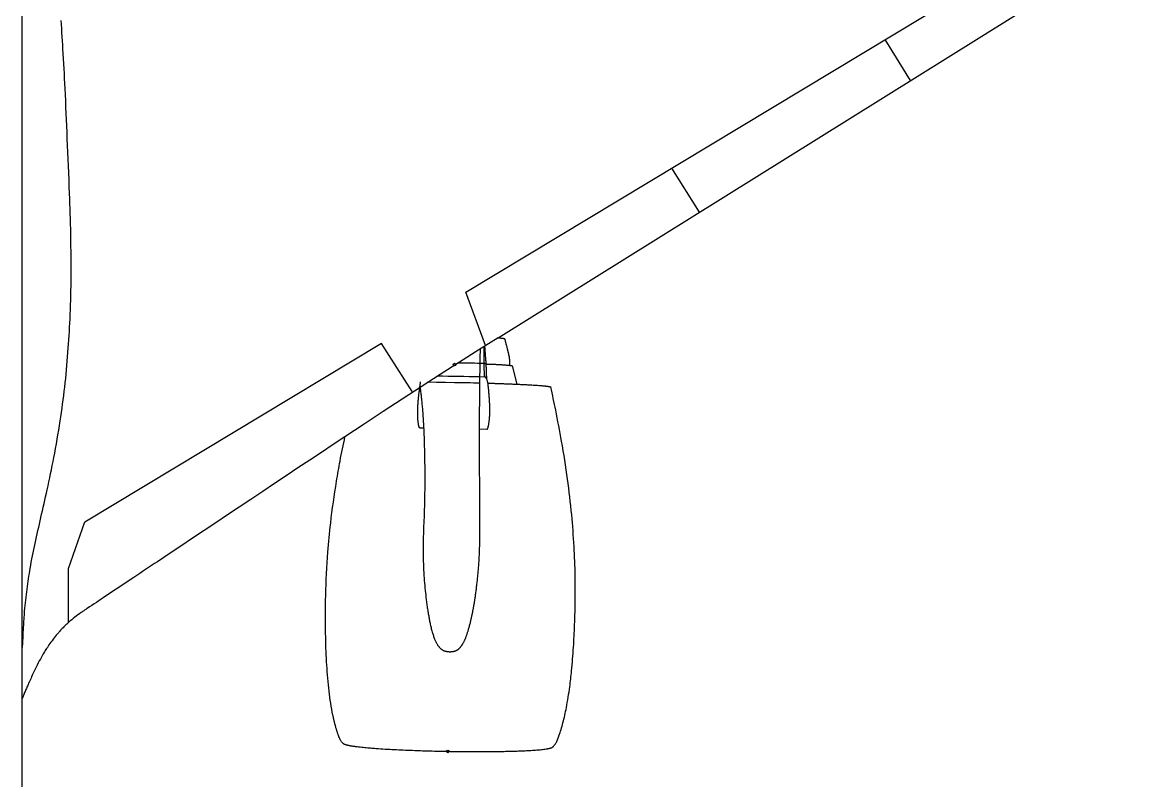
# Model space of a CAD drawing. Extents: x 73554 to 206494, y -55407 to 34157.
# Drawn here: x 177314 to 194182, y -34797 to -23341 of the extents above; entities that cross this region are included whole.
import ezdxf

# ---------------------------------------------------------------- set-up
doc = ezdxf.new("R2010")
doc.units = 0
doc.header["$MEASUREMENT"] = 0
doc.linetypes.add('SOLID', pattern=[0])
doc.layers.add('LAYER_0$C$L0', color=7, linetype='SOLID')

msp = doc.modelspace()

# ---------------------------------------------------------------- linework, layer by layer
at = {"layer": 'LAYER_0$C$L0'}
for p, q in [((177314, -45907), (177314, -12894)), ((184502, -28106), (203110, -16499)), ((184015, -27419), (193288, -21831)), ((190736, -24218), (190351, -23601)), ((187544, -26208), (187129, -25542)), ((184315, -28222), (184015, -27419)), ((178259, -30887), (182739, -28188)), ((183203, -28918), (182742, -28193)), ((184716, -28531), (184785, -28807)), ((184229, -28692), (184298, -28694)), ((183378, -29470), (183323, -29471)), ((184223, -29484), (184334, -29488)), ((178014, -31592), (178259, -30887)), ((178014, -32405), (178014, -31592))]:
    msp.add_line(p, q, dxfattribs=at)
for points in [[(177314, -32810), (177317, -32769), (177320, -32727), (177322, -32685), (177325, -32644), (177327, -32602), (177329, -32560), (177332, -32519), (177334, -32477), (177335, -32447), (177337, -32416), (177339, -32386), (177341, -32356), (177343, -32325), (177345, -32295), (177347, -32264), (177349, -32234), (177353, -32192), (177357, -32151), (177361, -32109), (177366, -32068), (177371, -32026), (177376, -31985), (177381, -31943), (177387, -31902), (177392, -31863), (177397, -31824), (177403, -31785), (177408, -31746), (177414, -31707), (177420, -31668), (177427, -31629), (177433, -31590), (177441, -31543), (177450, -31496), (177459, -31448), (177468, -31401), (177477, -31354), (177487, -31307), (177497, -31260), (177507, -31213), (177518, -31164), (177528, -31115), (177539, -31066), (177550, -31018), (177561, -30969), (177572, -30921), (177583, -30872), (177594, -30823), (177606, -30771), (177618, -30718), (177630, -30665), (177642, -30612), (177654, -30560), (177666, -30507), (177678, -30454), (177689, -30401), (177702, -30341), (177716, -30280), (177729, -30220), (177741, -30159), (177754, -30099), (177766, -30038), (177778, -29977), (177790, -29916), (177803, -29847), (177816, -29778), (177829, -29709), (177841, -29640), (177853, -29571), (177865, -29502), (177876, -29432), (177887, -29363), (177896, -29299), (177906, -29235), (177915, -29171), (177923, -29107), (177932, -29043), (177940, -28979), (177947, -28915), (177955, -28851), (177962, -28785), (177969, -28720), (177976, -28654), (177982, -28589), (177988, -28523), (177994, -28458), (177999, -28392), (178004, -28326), (178009, -28263), (178013, -28200), (178018, -28137), (178022, -28074), (178025, -28011), (178029, -27948), (178032, -27885), (178035, -27822), (178038, -27751), (178040, -27680), (178043, -27608), (178045, -27537), (178047, -27466), (178048, -27395), (178050, -27323), (178050, -27252), (178051, -27163), (178052, -27074), (178052, -26985), (178051, -26896), (178051, -26807), (178049, -26718), (178048, -26629), (178046, -26540), (178045, -26463), (178043, -26386), (178040, -26309), (178038, -26233), (178036, -26156), (178033, -26079), (178030, -26002), (178028, -25925), (178024, -25821), (178020, -25718), (178015, -25614), (178011, -25510), (178007, -25406), (178002, -25303), (177998, -25199), (177994, -25095), (177990, -25001), (177986, -24906), (177982, -24811), (177978, -24717), (177973, -24622), (177969, -24528), (177965, -24433), (177960, -24339), (177956, -24264), (177953, -24190), (177949, -24115), (177945, -24041), (177941, -23966), (177936, -23892), (177932, -23817), (177928, -23743), (177924, -23681), (177921, -23620), (177917, -23558), (177913, -23496), (177910, -23435), (177906, -23373), (177902, -23311)], [(177334, -32477), (177335, -32447), (177337, -32416), (177339, -32386), (177341, -32356), (177343, -32325), (177345, -32295), (177347, -32264), (177349, -32234), (177353, -32192), (177357, -32151), (177361, -32109), (177366, -32068), (177371, -32026), (177376, -31985), (177381, -31943), (177387, -31902), (177392, -31863), (177397, -31824), (177403, -31785), (177408, -31746), (177414, -31707), (177420, -31668), (177427, -31629), (177433, -31590), (177441, -31543), (177450, -31496), (177459, -31448), (177468, -31401), (177477, -31354), (177487, -31307), (177497, -31260), (177507, -31213), (177518, -31164), (177528, -31115), (177539, -31066), (177550, -31018), (177561, -30969), (177572, -30921), (177583, -30872), (177594, -30823), (177606, -30771), (177618, -30718), (177630, -30665), (177642, -30612), (177654, -30560), (177666, -30507), (177678, -30454), (177689, -30401), (177702, -30341), (177716, -30280), (177729, -30220), (177741, -30159), (177754, -30099), (177766, -30038), (177778, -29977), (177790, -29916), (177803, -29847), (177816, -29778), (177829, -29709), (177841, -29640), (177853, -29571), (177865, -29502), (177876, -29432), (177887, -29363), (177896, -29299), (177906, -29235), (177915, -29171), (177923, -29107), (177932, -29043), (177940, -28979), (177947, -28915), (177955, -28851), (177962, -28785), (177969, -28720), (177976, -28654), (177982, -28589), (177988, -28523), (177994, -28458), (177999, -28392), (178004, -28326), (178009, -28263), (178013, -28200), (178018, -28137), (178022, -28074), (178025, -28011), (178029, -27948), (178032, -27885), (178035, -27822), (178038, -27751), (178040, -27680), (178043, -27608), (178045, -27537), (178047, -27466), (178048, -27395), (178050, -27323), (178050, -27252), (178051, -27163), (178052, -27074), (178052, -26985), (178051, -26896), (178051, -26807), (178049, -26718), (178048, -26629), (178046, -26540), (178045, -26463), (178043, -26386), (178040, -26309), (178038, -26233), (178036, -26156), (178033, -26079), (178030, -26002), (178028, -25925), (178024, -25821), (178020, -25718), (178015, -25614), (178011, -25510), (178007, -25406), (178002, -25303), (177998, -25199), (177994, -25095), (177990, -25001), (177986, -24906), (177982, -24811), (177978, -24717), (177973, -24622), (177969, -24528), (177965, -24433), (177960, -24339), (177956, -24264), (177953, -24190), (177949, -24115), (177945, -24041), (177941, -23966), (177936, -23892), (177932, -23817), (177928, -23743), (177924, -23681), (177921, -23620), (177917, -23558), (177913, -23496), (177910, -23435), (177906, -23373), (177902, -23311)], [(184502, -28106), (184211, -28289), (183920, -28474), (183630, -28659), (183341, -28846), (183052, -29033), (182764, -29222), (182477, -29411), (182189, -29601), (182012, -29719), (181834, -29837), (181656, -29955), (181479, -30073), (181301, -30192), (181124, -30310), (180947, -30428), (180769, -30547), (180593, -30665), (180416, -30782), (180239, -30900), (180063, -31018), (179886, -31135), (179709, -31253), (179533, -31371), (179356, -31489), (179311, -31518), (179267, -31548), (179222, -31578), (179177, -31608), (179132, -31638), (179088, -31667), (179043, -31697), (178998, -31727), (178945, -31762), (178892, -31798), (178839, -31833), (178785, -31869), (178732, -31904), (178679, -31939), (178626, -31975), (178573, -32010), (178538, -32034), (178504, -32057), (178469, -32080), (178435, -32103), (178400, -32126), (178366, -32149), (178331, -32172), (178296, -32195), (178284, -32203), (178272, -32211), (178260, -32218), (178249, -32226), (178237, -32234), (178225, -32242), (178213, -32250), (178201, -32258), (178177, -32275), (178153, -32293), (178129, -32310), (178106, -32328), (178083, -32346), (178060, -32365), (178037, -32384), (178015, -32404), (178000, -32417), (177986, -32431), (177972, -32444), (177957, -32458), (177943, -32472), (177929, -32486), (177916, -32500), (177902, -32515), (177892, -32525), (177883, -32536), (177873, -32546), (177864, -32557), (177855, -32568), (177845, -32578), (177836, -32589), (177827, -32600), (177811, -32620), (177794, -32641), (177778, -32661), (177763, -32682), (177747, -32703), (177732, -32724), (177717, -32745), (177703, -32766), (177692, -32783), (177681, -32799), (177670, -32816), (177660, -32832), (177650, -32849), (177640, -32866), (177630, -32883), (177620, -32900), (177603, -32929), (177587, -32959), (177571, -32989), (177555, -33019), (177540, -33050), (177525, -33080), (177510, -33111), (177495, -33141), (177485, -33162), (177475, -33183), (177465, -33204), (177455, -33226), (177446, -33247), (177436, -33268), (177426, -33289), (177416, -33310), (177409, -33326), (177402, -33342), (177395, -33357), (177388, -33373), (177381, -33389), (177375, -33404), (177368, -33420), (177361, -33436), (177355, -33450), (177349, -33464), (177343, -33479), (177337, -33493), (177331, -33508), (177326, -33522), (177320, -33537), (177314, -33551)], [(184502, -28106), (184505, -28107), (184507, -28107), (184509, -28107), (184511, -28107), (184514, -28107), (184516, -28107), (184518, -28108), (184520, -28108), (184522, -28108), (184524, -28108), (184526, -28108), (184528, -28108), (184530, -28109), (184532, -28109), (184534, -28109), (184537, -28109), (184540, -28109), (184543, -28110), (184547, -28110), (184550, -28110), (184553, -28111), (184557, -28111), (184560, -28111), (184564, -28112), (184566, -28112), (184569, -28112), (184571, -28113), (184574, -28113), (184576, -28113), (184579, -28113), (184581, -28114), (184584, -28114), (184585, -28114), (184587, -28115), (184589, -28115), (184591, -28115), (184592, -28115), (184594, -28116), (184596, -28116), (184597, -28117), (184598, -28117), (184599, -28117), (184599, -28117), (184600, -28117), (184600, -28117), (184601, -28117), (184601, -28117), (184602, -28118), (184602, -28118), (184602, -28118), (184602, -28118), (184603, -28118), (184603, -28118), (184603, -28118), (184603, -28118), (184604, -28118), (184604, -28118), (184604, -28119), (184604, -28119), (184604, -28119), (184605, -28119), (184605, -28119), (184605, -28119), (184605, -28119)], [(184680, -28523), (184680, -28520), (184680, -28518), (184680, -28515), (184679, -28513), (184679, -28510), (184679, -28508), (184679, -28505), (184679, -28503), (184679, -28498), (184679, -28493), (184679, -28488), (184679, -28483), (184679, -28478), (184679, -28474), (184679, -28469), (184679, -28464), (184679, -28458), (184679, -28453), (184678, -28447), (184678, -28442), (184678, -28436), (184677, -28431), (184677, -28425), (184676, -28420), (184676, -28413), (184675, -28406), (184674, -28400), (184673, -28393), (184671, -28387), (184670, -28380), (184669, -28373), (184667, -28367), (184666, -28361), (184665, -28355), (184663, -28349), (184662, -28343), (184660, -28337), (184659, -28331), (184657, -28325), (184656, -28319), (184655, -28316), (184654, -28312), (184653, -28309), (184652, -28305), (184651, -28301), (184650, -28298), (184649, -28294), (184649, -28291), (184646, -28280), (184643, -28269), (184641, -28259), (184638, -28248), (184635, -28237), (184633, -28227), (184630, -28216), (184627, -28205), (184625, -28195), (184622, -28184), (184619, -28173), (184617, -28163), (184614, -28152), (184611, -28141), (184609, -28131), (184606, -28120)], [(183770, -32849), (183771, -32849), (183771, -32849), (183772, -32849), (183773, -32849), (183774, -32849), (183775, -32849), (183776, -32849), (183777, -32849), (183779, -32849), (183781, -32849), (183783, -32849), (183784, -32849), (183786, -32849), (183788, -32849), (183790, -32848), (183792, -32848), (183794, -32848), (183796, -32848), (183798, -32848), (183800, -32848), (183803, -32848), (183805, -32847), (183807, -32847), (183809, -32847), (183812, -32847), (183814, -32846), (183817, -32846), (183819, -32845), (183822, -32845), (183825, -32844), (183827, -32844), (183830, -32843), (183833, -32843), (183836, -32842), (183838, -32841), (183841, -32841), (183844, -32840), (183847, -32839), (183850, -32838), (183853, -32837), (183856, -32836), (183859, -32834), (183863, -32833), (183866, -32832), (183869, -32830), (183872, -32829), (183875, -32827), (183878, -32825), (183882, -32823), (183885, -32821), (183889, -32819), (183892, -32817), (183895, -32815), (183898, -32813), (183902, -32810), (183905, -32808), (183908, -32805), (183912, -32802), (183915, -32799), (183918, -32796), (183921, -32793), (183925, -32790), (183928, -32786), (183931, -32783), (183934, -32780), (183937, -32776), (183939, -32773), (183942, -32770), (183945, -32766), (183948, -32762), (183950, -32759), (183953, -32755), (183956, -32751), (183959, -32746), (183962, -32741), (183965, -32737), (183968, -32732), (183971, -32727), (183974, -32723), (183976, -32718), (183980, -32710), (183984, -32703), (183988, -32696), (183992, -32688), (183995, -32680), (183999, -32673), (184002, -32665), (184006, -32657), (184010, -32648), (184013, -32639), (184017, -32630), (184021, -32620), (184024, -32611), (184028, -32602), (184031, -32592), (184034, -32583), (184037, -32573), (184040, -32564), (184043, -32555), (184046, -32545), (184049, -32536), (184052, -32527), (184055, -32517), (184058, -32508), (184062, -32494), (184066, -32480), (184069, -32466), (184073, -32452), (184077, -32438), (184080, -32424), (184084, -32410), (184087, -32396), (184090, -32384), (184092, -32373), (184095, -32362), (184097, -32351), (184100, -32339), (184102, -32328), (184105, -32317), (184107, -32305), (184110, -32294), (184112, -32283), (184114, -32271), (184117, -32260), (184119, -32248), (184121, -32237), (184123, -32226), (184125, -32214), (184127, -32204), (184129, -32194), (184131, -32184), (184133, -32174), (184135, -32164), (184136, -32154), (184138, -32144), (184140, -32134), (184142, -32123), (184144, -32112), (184146, -32101), (184147, -32090), (184149, -32079), (184151, -32067), (184153, -32056), (184154, -32045), (184157, -32030), (184159, -32014), (184161, -31999), (184164, -31983), (184166, -31968), (184168, -31952), (184170, -31936), (184172, -31921), (184175, -31902), (184177, -31884), (184179, -31865), (184182, -31847), (184184, -31828), (184186, -31810), (184188, -31791), (184190, -31773), (184192, -31755), (184194, -31738), (184196, -31720), (184197, -31703), (184199, -31685), (184201, -31668), (184202, -31650), (184204, -31633), (184206, -31612), (184207, -31591), (184209, -31570), (184210, -31549), (184212, -31528), (184213, -31507), (184215, -31486), (184216, -31465), (184217, -31439), (184219, -31413), (184220, -31387), (184221, -31361), (184222, -31335), (184223, -31308), (184224, -31282), (184225, -31256), (184225, -31232), (184226, -31208), (184226, -31184), (184226, -31159), (184227, -31135), (184227, -31111), (184227, -31087), (184227, -31063), (184227, -31036), (184227, -31010), (184227, -30984), (184227, -30958), (184227, -30931), (184227, -30905), (184227, -30879), (184227, -30853), (184227, -30813), (184227, -30774), (184227, -30734), (184226, -30694), (184226, -30655), (184226, -30615), (184226, -30576), (184226, -30536), (184226, -30497), (184226, -30457), (184225, -30417), (184225, -30378), (184225, -30338), (184225, -30299), (184225, -30259), (184225, -30219), (184224, -30187), (184224, -30155), (184224, -30123), (184224, -30091), (184224, -30059), (184224, -30027), (184224, -29994), (184223, -29962), (184223, -29929), (184223, -29896), (184223, -29862), (184223, -29829), (184223, -29796), (184223, -29762), (184223, -29729), (184223, -29696), (184223, -29662), (184223, -29629), (184223, -29595), (184223, -29562), (184223, -29529), (184223, -29495), (184223, -29462), (184223, -29429), (184223, -29395), (184223, -29362), (184224, -29329), (184224, -29295), (184224, -29262), (184224, -29229), (184224, -29195), (184224, -29162), (184225, -29129), (184225, -29095), (184225, -29062), (184225, -29029), (184226, -28995), (184226, -28962), (184226, -28928), (184227, -28895), (184227, -28862), (184227, -28828), (184228, -28795), (184228, -28762), (184228, -28728), (184229, -28695), (184229, -28662), (184230, -28628), (184230, -28595), (184231, -28562), (184231, -28528), (184232, -28495), (184232, -28462), (184233, -28428), (184234, -28395), (184234, -28362), (184234, -28350), (184235, -28339), (184235, -28328), (184235, -28317), (184235, -28306), (184236, -28295), (184236, -28284), (184236, -28273)], [(184298, -28694), (184297, -28668), (184296, -28643), (184295, -28617), (184294, -28592), (184294, -28566), (184293, -28541), (184293, -28515), (184292, -28490), (184292, -28480), (184292, -28470), (184292, -28460), (184292, -28450), (184292, -28441), (184292, -28431), (184292, -28421), (184292, -28411), (184292, -28390), (184293, -28368), (184293, -28346), (184293, -28324), (184293, -28302), (184293, -28281), (184293, -28259), (184293, -28237)], [(184331, -28732), (184331, -28718), (184331, -28705), (184331, -28691), (184330, -28677), (184329, -28664), (184328, -28650), (184328, -28636), (184327, -28622), (184327, -28607), (184326, -28592), (184326, -28577), (184326, -28562), (184325, -28547), (184325, -28532), (184324, -28516), (184324, -28501), (184323, -28496), (184323, -28490), (184322, -28484), (184322, -28478), (184322, -28473), (184321, -28467), (184321, -28461), (184320, -28456), (184319, -28446), (184318, -28435), (184318, -28425), (184317, -28415), (184316, -28405), (184315, -28395), (184315, -28385), (184314, -28375), (184313, -28366), (184313, -28358), (184312, -28349), (184312, -28341), (184311, -28333), (184310, -28324), (184310, -28316), (184309, -28308), (184308, -28298), (184308, -28288), (184307, -28279), (184306, -28269), (184306, -28259), (184305, -28250), (184305, -28240), (184304, -28230)], [(183897, -28483), (183947, -28483), (183996, -28484), (184046, -28485), (184095, -28486), (184144, -28487), (184194, -28488), (184243, -28489), (184292, -28490)], [(184292, -28490), (184296, -28491), (184300, -28493), (184304, -28495), (184308, -28497), (184312, -28498), (184316, -28499), (184320, -28500), (184324, -28501), (184330, -28502), (184335, -28503), (184341, -28503), (184347, -28503), (184353, -28503), (184359, -28503), (184365, -28503), (184371, -28503), (184374, -28503), (184377, -28503), (184380, -28503), (184383, -28504), (184386, -28504), (184389, -28504), (184392, -28504), (184395, -28504), (184406, -28505), (184417, -28505), (184428, -28506), (184440, -28506), (184451, -28507), (184462, -28507), (184473, -28508), (184484, -28508), (184492, -28509), (184500, -28509), (184508, -28510), (184515, -28510), (184523, -28510), (184531, -28511), (184538, -28511), (184546, -28512), (184555, -28512), (184563, -28513), (184572, -28513), (184580, -28514), (184589, -28515), (184598, -28515), (184606, -28516), (184615, -28516), (184622, -28517), (184628, -28518), (184635, -28518), (184642, -28519), (184649, -28519), (184656, -28520), (184662, -28521), (184669, -28521), (184672, -28522), (184675, -28522), (184678, -28522), (184681, -28523), (184684, -28523), (184687, -28524), (184690, -28524), (184693, -28524), (184695, -28525), (184696, -28525), (184698, -28525), (184699, -28525), (184701, -28526), (184702, -28526), (184704, -28526), (184705, -28527), (184706, -28527), (184707, -28527), (184707, -28527), (184708, -28527), (184709, -28527), (184709, -28528), (184710, -28528), (184711, -28528), (184711, -28528), (184712, -28528), (184712, -28528), (184713, -28529), (184713, -28529), (184713, -28529), (184714, -28529), (184714, -28529), (184714, -28530), (184715, -28530), (184715, -28530), (184715, -28530), (184715, -28530), (184715, -28531), (184716, -28531), (184716, -28531)], [(183323, -29471), (183322, -29471), (183322, -29471), (183322, -29471), (183322, -29471), (183322, -29471), (183321, -29471), (183321, -29471), (183321, -29471), (183321, -29470), (183320, -29470), (183320, -29470), (183320, -29470), (183319, -29470), (183319, -29470), (183319, -29470), (183319, -29469), (183318, -29469), (183318, -29469), (183317, -29468), (183317, -29468), (183316, -29467), (183316, -29467), (183315, -29466), (183315, -29466), (183315, -29465), (183314, -29464), (183313, -29463), (183313, -29462), (183313, -29461), (183312, -29460), (183312, -29460), (183311, -29459), (183310, -29455), (183308, -29451), (183307, -29446), (183306, -29442), (183305, -29438), (183304, -29434), (183303, -29429), (183302, -29425), (183301, -29419), (183300, -29412), (183299, -29406), (183298, -29399), (183297, -29393), (183296, -29387), (183296, -29380), (183295, -29374), (183294, -29362), (183292, -29350), (183291, -29338), (183291, -29326), (183290, -29314), (183289, -29302), (183289, -29290), (183288, -29279), (183288, -29265), (183288, -29252), (183288, -29239), (183288, -29226), (183288, -29213), (183288, -29200), (183289, -29186), (183289, -29173), (183290, -29162), (183290, -29151), (183291, -29139), (183291, -29128), (183292, -29117), (183293, -29105), (183294, -29094), (183294, -29083), (183295, -29069), (183297, -29055), (183298, -29041), (183299, -29027), (183300, -29013), (183302, -28999), (183303, -28986), (183305, -28972), (183307, -28956), (183309, -28940), (183311, -28924), (183313, -28908), (183315, -28893), (183317, -28877), (183319, -28861), (183321, -28845), (183322, -28841), (183323, -28837), (183323, -28832), (183324, -28828), (183324, -28824), (183325, -28820), (183325, -28816), (183326, -28811), (183326, -28806), (183327, -28801), (183328, -28796), (183328, -28791), (183329, -28786), (183330, -28781), (183331, -28776), (183332, -28771)], [(183432, -28773), (183570, -28775), (183707, -28778), (183845, -28780), (183893, -28781), (183940, -28781), (183988, -28782), (184035, -28783), (184083, -28784), (184130, -28785), (184178, -28786), (184225, -28787)], [(183580, -28681), (183661, -28682), (183742, -28684), (183823, -28685), (183904, -28686), (183985, -28688), (184067, -28689), (184148, -28691), (184229, -28692)], [(184334, -29488), (184334, -29488), (184335, -29488), (184335, -29488), (184335, -29488), (184335, -29488), (184336, -29488), (184336, -29488), (184336, -29488), (184336, -29488), (184337, -29488), (184337, -29488), (184337, -29488), (184338, -29488), (184338, -29488), (184338, -29487), (184338, -29487), (184339, -29487), (184339, -29486), (184340, -29486), (184340, -29486), (184341, -29485), (184341, -29485), (184342, -29484), (184342, -29484), (184343, -29483), (184343, -29482), (184344, -29481), (184344, -29480), (184345, -29479), (184345, -29479), (184346, -29478), (184346, -29477), (184348, -29473), (184349, -29469), (184351, -29465), (184352, -29460), (184353, -29456), (184354, -29452), (184355, -29448), (184356, -29443), (184358, -29437), (184359, -29431), (184360, -29424), (184361, -29418), (184362, -29412), (184363, -29405), (184364, -29399), (184365, -29393), (184367, -29381), (184369, -29369), (184370, -29357), (184371, -29345), (184372, -29333), (184374, -29321), (184374, -29309), (184375, -29298), (184376, -29284), (184377, -29271), (184377, -29258), (184377, -29245), (184378, -29232), (184378, -29219), (184378, -29205), (184378, -29192), (184378, -29181), (184378, -29170), (184378, -29158), (184377, -29147), (184377, -29136), (184377, -29124), (184376, -29113), (184376, -29101), (184375, -29088), (184375, -29074), (184374, -29060), (184373, -29046), (184372, -29032), (184371, -29018), (184370, -29004), (184369, -28990), (184368, -28974), (184367, -28959), (184365, -28943), (184364, -28927), (184362, -28911), (184361, -28895), (184359, -28879), (184357, -28863), (184357, -28859), (184356, -28855), (184356, -28850), (184356, -28846), (184355, -28842), (184355, -28838), (184354, -28834), (184354, -28829), (184354, -28825), (184353, -28820), (184353, -28815), (184352, -28810), (184352, -28806), (184351, -28801), (184351, -28796), (184350, -28791), (184349, -28784), (184347, -28776), (184345, -28768), (184342, -28760), (184340, -28753), (184337, -28745), (184334, -28738), (184331, -28730), (184329, -28728), (184328, -28725), (184327, -28722), (184326, -28720), (184324, -28717), (184323, -28715), (184322, -28713), (184320, -28710), (184319, -28708), (184318, -28707), (184316, -28705), (184315, -28704), (184314, -28702), (184312, -28701), (184311, -28699), (184309, -28698), (184308, -28697), (184307, -28697), (184307, -28697), (184306, -28696), (184305, -28696), (184304, -28695), (184303, -28695), (184303, -28695), (184302, -28695), (184301, -28694), (184301, -28694), (184300, -28694), (184299, -28694), (184298, -28694), (184298, -28694), (184297, -28694)], [(184350, -28791), (184359, -28792), (184369, -28792), (184378, -28792), (184387, -28793), (184397, -28793), (184406, -28793), (184415, -28793), (184425, -28794), (184434, -28794), (184443, -28794), (184453, -28795), (184462, -28795), (184472, -28795), (184481, -28795), (184490, -28796), (184500, -28796), (184517, -28797), (184534, -28797), (184551, -28798), (184568, -28798), (184585, -28799), (184602, -28800), (184619, -28800), (184636, -28801), (184651, -28802), (184667, -28802), (184682, -28803), (184697, -28803), (184712, -28804), (184727, -28805), (184742, -28805), (184758, -28806), (184771, -28806), (184785, -28807), (184799, -28808), (184813, -28808), (184826, -28809), (184840, -28810), (184854, -28810), (184868, -28811), (184884, -28812), (184900, -28812), (184917, -28813), (184933, -28814), (184949, -28815), (184966, -28816), (184982, -28817), (184998, -28818), (185015, -28819), (185032, -28820), (185049, -28821), (185066, -28822), (185082, -28823), (185099, -28824), (185116, -28825), (185133, -28827), (185143, -28828), (185153, -28828), (185164, -28829), (185174, -28830), (185185, -28831), (185195, -28832), (185205, -28833), (185216, -28834), (185219, -28835), (185223, -28835), (185226, -28835), (185230, -28836), (185233, -28836), (185237, -28837), (185240, -28837), (185244, -28837), (185246, -28838), (185248, -28838), (185250, -28838), (185252, -28838), (185254, -28839), (185256, -28839), (185258, -28839), (185260, -28840), (185263, -28840), (185266, -28840), (185268, -28841), (185271, -28841), (185274, -28842), (185276, -28842), (185279, -28843), (185281, -28843), (185283, -28844), (185284, -28844), (185285, -28844), (185286, -28845), (185288, -28845), (185289, -28845), (185290, -28845), (185291, -28846), (185292, -28846), (185292, -28846), (185293, -28846), (185293, -28846), (185294, -28847), (185294, -28847), (185295, -28847), (185295, -28847), (185296, -28847), (185296, -28847), (185296, -28848), (185296, -28848), (185297, -28848), (185297, -28848), (185297, -28848), (185298, -28848), (185298, -28849), (185298, -28849), (185298, -28849), (185298, -28849), (185299, -28849), (185299, -28849), (185299, -28849), (185299, -28850)], [(183322, -28846), (183323, -28856), (183324, -28866), (183326, -28876), (183327, -28885), (183328, -28895), (183330, -28905), (183331, -28915), (183332, -28925), (183334, -28941), (183336, -28957), (183338, -28974), (183340, -28990), (183342, -29007), (183344, -29023), (183346, -29039), (183348, -29056), (183350, -29075), (183352, -29095), (183353, -29115), (183355, -29134), (183357, -29154), (183359, -29174), (183361, -29193), (183362, -29213), (183364, -29240), (183366, -29267), (183368, -29293), (183370, -29320), (183372, -29347), (183373, -29374), (183375, -29401), (183376, -29427), (183378, -29457), (183379, -29487), (183380, -29516), (183382, -29546), (183383, -29575), (183384, -29605), (183385, -29634), (183386, -29664), (183387, -29705), (183388, -29747), (183389, -29789), (183390, -29830), (183391, -29872), (183392, -29914), (183393, -29955), (183393, -29997), (183394, -30043), (183394, -30090), (183394, -30136), (183394, -30182), (183394, -30229), (183394, -30275), (183394, -30322), (183394, -30368), (183394, -30409), (183393, -30450), (183393, -30491), (183392, -30532), (183391, -30573), (183390, -30614), (183389, -30655), (183388, -30696), (183387, -30738), (183385, -30780), (183384, -30822), (183382, -30863), (183380, -30905), (183378, -30947), (183377, -30989), (183375, -31031), (183374, -31069), (183373, -31108), (183372, -31146), (183371, -31185), (183371, -31223), (183370, -31262), (183370, -31301), (183370, -31339), (183370, -31358), (183371, -31377), (183371, -31396), (183371, -31415), (183371, -31434), (183372, -31453), (183372, -31472), (183373, -31491), (183374, -31517), (183375, -31543), (183376, -31569), (183377, -31595), (183378, -31621), (183380, -31647), (183381, -31673), (183383, -31699), (183385, -31737), (183388, -31774), (183391, -31811), (183394, -31848), (183397, -31885), (183401, -31922), (183405, -31959), (183409, -31996), (183411, -32015), (183413, -32034), (183416, -32053), (183418, -32072), (183420, -32091), (183423, -32110), (183426, -32129), (183428, -32148), (183431, -32167), (183433, -32185), (183436, -32203), (183439, -32221), (183442, -32240), (183445, -32258), (183448, -32276), (183451, -32294), (183454, -32309), (183457, -32325), (183459, -32340), (183462, -32356), (183465, -32371), (183468, -32386), (183472, -32402), (183475, -32417), (183479, -32434), (183482, -32451), (183486, -32468), (183490, -32484), (183494, -32501), (183499, -32518), (183503, -32535), (183508, -32551), (183512, -32565), (183516, -32579), (183520, -32592), (183525, -32606), (183529, -32620), (183534, -32633), (183539, -32646), (183544, -32660), (183549, -32670), (183553, -32679), (183557, -32689), (183562, -32699), (183566, -32709), (183571, -32718), (183577, -32727), (183582, -32737), (183586, -32743), (183589, -32749), (183593, -32754), (183597, -32760), (183601, -32766), (183606, -32771), (183610, -32777), (183615, -32782), (183619, -32787), (183624, -32791), (183628, -32796), (183633, -32800), (183638, -32804), (183642, -32808), (183648, -32812), (183653, -32816), (183658, -32819), (183663, -32822), (183668, -32825), (183674, -32828), (183679, -32831), (183685, -32833), (183690, -32835), (183696, -32837), (183702, -32839), (183707, -32841), (183713, -32842), (183719, -32843), (183724, -32844), (183730, -32845), (183736, -32846), (183742, -32847), (183744, -32847), (183746, -32847), (183747, -32848), (183749, -32848), (183751, -32848), (183753, -32848), (183755, -32848), (183757, -32848), (183759, -32848), (183760, -32848), (183762, -32848), (183763, -32849), (183765, -32849), (183767, -32849), (183768, -32849), (183770, -32849)], [(185345, -34273), (185351, -34265), (185357, -34257), (185363, -34248), (185368, -34240), (185374, -34231), (185379, -34222), (185384, -34213), (185388, -34204), (185391, -34199), (185393, -34194), (185395, -34190), (185397, -34185), (185400, -34179), (185402, -34174), (185404, -34169), (185406, -34164), (185408, -34159), (185410, -34153), (185412, -34148), (185415, -34142), (185417, -34137), (185419, -34131), (185421, -34126), (185423, -34120), (185431, -34096), (185440, -34071), (185448, -34047), (185455, -34022), (185463, -33997), (185470, -33973), (185476, -33948), (185483, -33923), (185490, -33894), (185497, -33866), (185504, -33837), (185511, -33809), (185517, -33780), (185523, -33752), (185529, -33723), (185535, -33694), (185542, -33655), (185549, -33616), (185556, -33576), (185563, -33537), (185569, -33497), (185575, -33458), (185580, -33418), (185586, -33379), (185590, -33348), (185594, -33318), (185597, -33288), (185601, -33257), (185604, -33227), (185607, -33197), (185611, -33166), (185614, -33136), (185618, -33092), (185622, -33047), (185626, -33003), (185629, -32959), (185633, -32914), (185636, -32870), (185639, -32826), (185642, -32781), (185645, -32739), (185647, -32697), (185649, -32655), (185652, -32612), (185654, -32570), (185656, -32528), (185658, -32486), (185659, -32444), (185661, -32394), (185663, -32344), (185664, -32294), (185665, -32244), (185667, -32194), (185667, -32144), (185668, -32094), (185669, -32044), (185669, -32001), (185669, -31959), (185669, -31916), (185669, -31873), (185669, -31831), (185668, -31788), (185668, -31745), (185667, -31702), (185666, -31647), (185665, -31591), (185663, -31535), (185661, -31480), (185659, -31424), (185656, -31368), (185654, -31313), (185651, -31257), (185647, -31197), (185643, -31138), (185639, -31078), (185635, -31018), (185630, -30959), (185625, -30899), (185620, -30839), (185615, -30780), (185608, -30713), (185601, -30646), (185594, -30578), (185587, -30511), (185579, -30444), (185571, -30377), (185562, -30310), (185553, -30243), (185543, -30171), (185533, -30100), (185522, -30028), (185511, -29956), (185500, -29884), (185488, -29813), (185476, -29741), (185463, -29669), (185453, -29611), (185442, -29552), (185431, -29493), (185420, -29434), (185408, -29376), (185397, -29317), (185385, -29258), (185373, -29200), (185365, -29156), (185356, -29112), (185347, -29069), (185337, -29025), (185328, -28981), (185319, -28938), (185309, -28894), (185300, -28851)], [(182144, -34217), (182139, -34209), (182133, -34201), (182128, -34193), (182123, -34185), (182119, -34177), (182114, -34169), (182110, -34160), (182106, -34151), (182104, -34148), (182102, -34144), (182101, -34141), (182099, -34137), (182098, -34133), (182096, -34130), (182095, -34126), (182093, -34122), (182090, -34114), (182087, -34105), (182084, -34096), (182080, -34087), (182077, -34078), (182074, -34070), (182072, -34061), (182069, -34052), (182065, -34041), (182062, -34030), (182059, -34019), (182056, -34008), (182053, -33997), (182049, -33986), (182047, -33975), (182044, -33964), (182042, -33957), (182040, -33949), (182038, -33941), (182036, -33933), (182034, -33926), (182032, -33918), (182030, -33910), (182028, -33902), (182025, -33890), (182022, -33878), (182020, -33866), (182017, -33854), (182014, -33842), (182012, -33830), (182009, -33818), (182007, -33806), (181998, -33761), (181989, -33716), (181981, -33672), (181974, -33626), (181967, -33581), (181961, -33536), (181955, -33491), (181949, -33446), (181943, -33397), (181938, -33348), (181933, -33298), (181929, -33249), (181925, -33200), (181921, -33151), (181918, -33102), (181914, -33053), (181911, -33001), (181909, -32949), (181906, -32898), (181904, -32846), (181902, -32795), (181900, -32743), (181899, -32691), (181898, -32640), (181896, -32559), (181895, -32479), (181894, -32398), (181894, -32318), (181894, -32237), (181895, -32157), (181896, -32076), (181898, -31996), (181900, -31914), (181903, -31833), (181907, -31751), (181910, -31670), (181915, -31589), (181920, -31507), (181925, -31426), (181931, -31345), (181936, -31290), (181940, -31235), (181945, -31180), (181950, -31126), (181956, -31071), (181962, -31016), (181967, -30962), (181974, -30907), (181983, -30828), (181993, -30748), (182003, -30669), (182014, -30590), (182025, -30511), (182037, -30431), (182049, -30352), (182062, -30273), (182068, -30235), (182075, -30197), (182081, -30159), (182088, -30120), (182095, -30082), (182102, -30044), (182109, -30006), (182116, -29968), (182124, -29922), (182133, -29876), (182142, -29830), (182152, -29784), (182161, -29738), (182170, -29692), (182180, -29646), (182189, -29601)], [(182001, -33745), (182001, -33745)], [(185505, -33806), (185505, -33806)], [(182144, -34217), (182145, -34218), (182146, -34219), (182146, -34219), (182147, -34220), (182148, -34221), (182148, -34222), (182149, -34222), (182150, -34223), (182150, -34224), (182151, -34224), (182152, -34225), (182152, -34226), (182153, -34226), (182154, -34227), (182155, -34228), (182155, -34228), (182156, -34229), (182157, -34229), (182157, -34230), (182158, -34230), (182158, -34231), (182159, -34231), (182160, -34232), (182160, -34232), (182162, -34234), (182164, -34235), (182165, -34236), (182167, -34237), (182169, -34238), (182171, -34239), (182173, -34240), (182174, -34241), (182176, -34242), (182178, -34243), (182179, -34244), (182181, -34245), (182183, -34245), (182184, -34246), (182186, -34247), (182188, -34248), (182190, -34248), (182191, -34249), (182193, -34250), (182195, -34250), (182197, -34251), (182199, -34252), (182201, -34252), (182203, -34253), (182205, -34253), (182208, -34254), (182210, -34255), (182212, -34256), (182215, -34256), (182217, -34257), (182220, -34257), (182222, -34258), (182229, -34260), (182237, -34261), (182244, -34263), (182252, -34265), (182259, -34266), (182267, -34267), (182274, -34269), (182282, -34270), (182290, -34271), (182299, -34273), (182307, -34274), (182316, -34275), (182324, -34277), (182333, -34278), (182341, -34279), (182350, -34280), (182373, -34283), (182396, -34286), (182419, -34288), (182442, -34291), (182465, -34293), (182487, -34295), (182510, -34297), (182533, -34299), (182554, -34301), (182574, -34303), (182594, -34304), (182614, -34306), (182634, -34308), (182654, -34309), (182675, -34311), (182695, -34312), (182729, -34314), (182763, -34316), (182797, -34319), (182831, -34321), (182865, -34322), (182899, -34324), (182933, -34326), (182967, -34328), (183002, -34330), (183037, -34331), (183071, -34333), (183106, -34334), (183141, -34336), (183175, -34337), (183210, -34338), (183244, -34340), (183273, -34341), (183302, -34342), (183331, -34343), (183359, -34344), (183388, -34345), (183417, -34345), (183445, -34346), (183474, -34347), (183508, -34348), (183541, -34349), (183575, -34350), (183609, -34350), (183642, -34351), (183676, -34352), (183710, -34352), (183743, -34353), (183760, -34353), (183777, -34354), (183794, -34354), (183811, -34354), (183828, -34354), (183845, -34355), (183862, -34355), (183878, -34355), (183899, -34355), (183920, -34356), (183941, -34356), (183962, -34356), (183983, -34356), (184004, -34356), (184025, -34356), (184046, -34357), (184078, -34357), (184111, -34357), (184143, -34357), (184176, -34357), (184208, -34357), (184241, -34357), (184273, -34357), (184306, -34357), (184332, -34357), (184359, -34357), (184386, -34356), (184413, -34356), (184439, -34356), (184466, -34356), (184493, -34355), (184520, -34355), (184544, -34355), (184568, -34354), (184593, -34354), (184617, -34353), (184642, -34353), (184666, -34352), (184691, -34352), (184715, -34351), (184740, -34350), (184764, -34349), (184789, -34349), (184813, -34348), (184837, -34347), (184862, -34346), (184886, -34345), (184910, -34344), (184933, -34343), (184955, -34342), (184978, -34340), (185000, -34339), (185022, -34338), (185045, -34336), (185067, -34335), (185089, -34333), (185107, -34332), (185124, -34330), (185141, -34329), (185159, -34327), (185176, -34325), (185193, -34323), (185210, -34321), (185227, -34318), (185231, -34317), (185235, -34317), (185239, -34316), (185243, -34315), (185247, -34315), (185251, -34314), (185255, -34313), (185259, -34313), (185263, -34312), (185267, -34311), (185271, -34310), (185275, -34309), (185280, -34308), (185284, -34307), (185288, -34306), (185292, -34305), (185295, -34304), (185298, -34303), (185301, -34302), (185305, -34300), (185308, -34299), (185311, -34298), (185314, -34296), (185317, -34295), (185319, -34294), (185321, -34293), (185322, -34292), (185324, -34291), (185326, -34290), (185328, -34288), (185329, -34287), (185331, -34286), (185333, -34284), (185335, -34283), (185337, -34281), (185338, -34280), (185340, -34278), (185342, -34276), (185343, -34275), (185345, -34273)]]:
    msp.add_lwpolyline(points, dxfattribs=at)
for centre in [(183845, -28512), (183744, -34354)]:
    msp.add_circle(centre, 20, dxfattribs=at)

doc.saveas('drawing.dxf')
